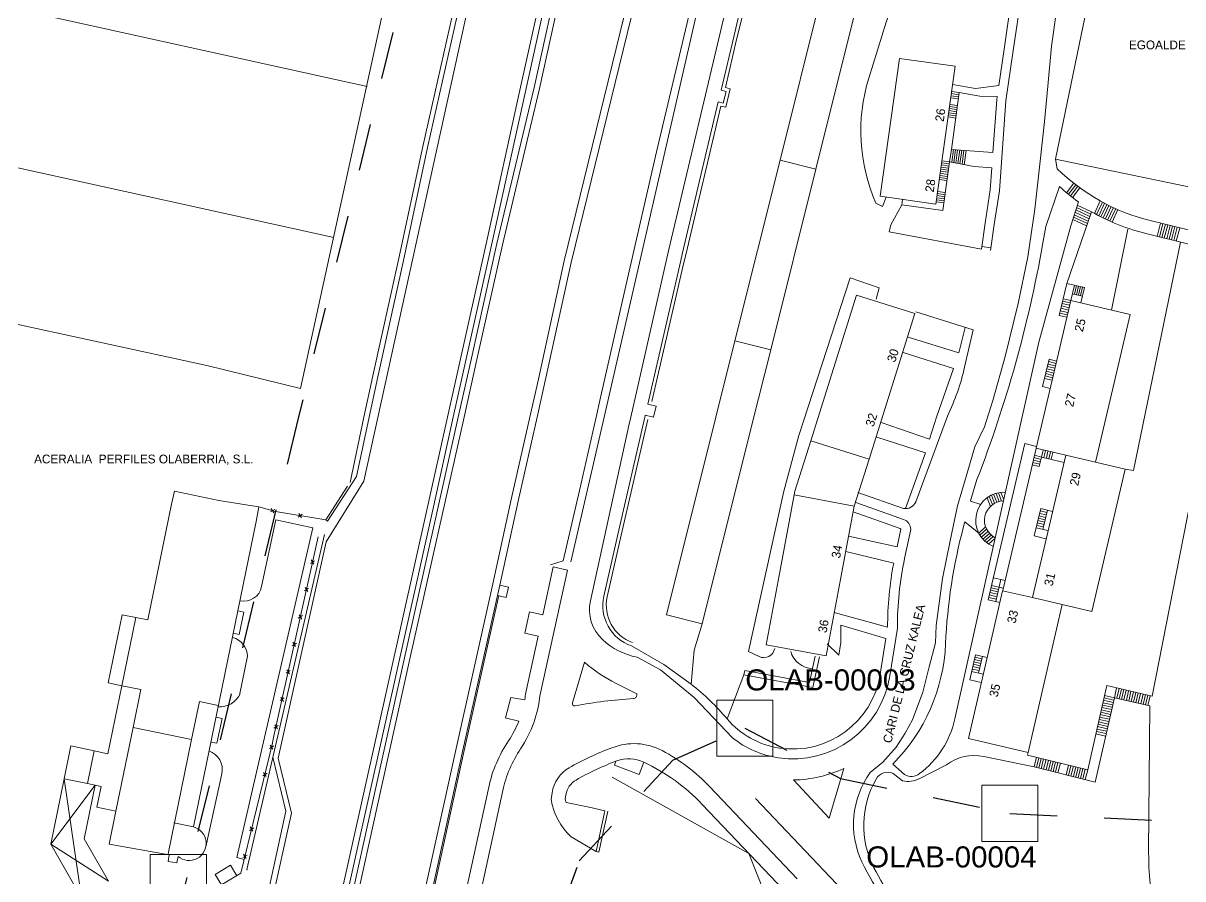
# Model space of a CAD drawing. Header units: millimetres. Extents: x 563164 to 564847, y 4765050 to 4766444.
# Drawn here: x 563760.2 to 563925.2, y 4765235.8 to 4765357.6 of the extents above; entities that cross this region are included whole.
import ezdxf
from ezdxf.enums import TextEntityAlignment as Align

# ---------------------------------------------------------------- set-up
doc = ezdxf.new("R2010")
doc.units = ezdxf.units.MM
doc.linetypes.add('DGN2', pattern=[13.45752, 6.72876, -6.72876])
doc.layers.get('0').update_dxf_attribs({"lineweight": 0})
for name, color, linetype, lineweight in [('46 Cables y textos proyectados - Proiektatutako kableak eta testuak', 7, 'Continuous', 0), ('60 Arquetas y armarios existentes - Lehendik dauden kutxatilak eta armairuak', 7, 'Continuous', 0), ('7 Cartografía - Kartografia', 7, 'Continuous', 0), ('Default', 7, 'Continuous', 0)]:
    doc.layers.add(name, color=color, linetype=linetype, lineweight=lineweight)
doc.styles.add('StyleArial', font='arial.ttf')
doc.styles.add('Styledgn105', font='dgn105.shx')

# ---------------------------------------------------------------- blocks, each defined once
blk = doc.blocks.new('OCA99E6')
at = {"layer": '60 Arquetas y armarios existentes - Lehendik dauden kutxatilak eta armairuak', "color": 5, "linetype": 'Continuous', "lineweight": 13, "flags": 128}
blk.add_lwpolyline([(-4, 4), (4, 4), (4, -4), (-4, -4), (-4, 4)], dxfattribs=at)
blk = doc.blocks.new('OCA99E12')
at = {"layer": '60 Arquetas y armarios existentes - Lehendik dauden kutxatilak eta armairuak', "color": 5, "linetype": 'Continuous', "lineweight": 13, "flags": 128}
blk.add_lwpolyline([(-4, 4), (4, 4), (4, -4), (-4, -4), (-4, 4)], dxfattribs=at)
blk = doc.blocks.new('OCA99E13')
at = {"layer": '60 Arquetas y armarios existentes - Lehendik dauden kutxatilak eta armairuak', "color": 5, "linetype": 'Continuous', "lineweight": 13, "flags": 128}
blk.add_lwpolyline([(-4, 4), (4, 4), (4, -4), (-4, -4), (-4, 4)], dxfattribs=at)
blk = doc.blocks.new('ALAM1')
at = {"color": 0, "linetype": 'ByBlock', "lineweight": -2}
for p, q in [((0.5, -0.5), (-0.5, 0.5)), ((-0.5, -0.5), (0.5, 0.5))]:
    blk.add_line(p, q, dxfattribs=at)

msp = doc.modelspace()

# ---------------------------------------------------------------- linework, layer by layer
at = {"layer": '46 Cables y textos proyectados - Proiektatutako kableak eta testuak', "color": 4, "linetype": 'DGN2', "lineweight": 30}
msp.add_lwpolyline([(563816.03, 4765369.33), (563799.38, 4765301.39), (563783.01, 4765233.94), (563775.99, 4765215.29), (563768.9, 4765186.53), (563795.64, 4765179.92), (563791.14, 4765159.17), (563806.69, 4765156.92), (563819.05, 4765154.7), (563821.26, 4765165.14), (563822.49, 4765166.6), (563823.52, 4765169.35), (563836.77, 4765231.17), (563839.36, 4765238.4), (563852.67, 4765252.72), (563862.91, 4765257.26), (563876.53, 4765250.1), (563900.61, 4765245.13), (563947.29, 4765242.87), (563950.2, 4765245.77)], dxfattribs=at)
at = {"layer": '7 Cartografía - Kartografia', "color": 253, "linetype": 'Continuous', "lineweight": 0, "true_color": 0x9a9a9a}
for p, q in [((563907.11, 4765338.22), (563915.72, 4765379.84)), ((563809.17, 4765348.57), (563674.89, 4765378.13)), ((563813.29, 4765367.79), (563799.71, 4765305.6)), ((563867.92, 4765338.09), (563874.05, 4765362.59)), ((563873.02, 4765336.82), (563879.13, 4765361.27)), ((563804.44, 4765327.09), (563670.16, 4765356.65)), ((563882.17, 4765332.95), (563884.9, 4765352.56)), ((563884.9, 4765352.56), (563892.82, 4765351.46)), ((563892.82, 4765351.46), (563890.1, 4765331.85)), ((563860.24, 4765347.88), (563859.54, 4765348.04)), ((563860.24, 4765347.88), (563859.84, 4765346.21)), ((563860.84, 4765348.25), (563860.14, 4765348.41)), ((563860.84, 4765348.25), (563860.21, 4765345.61)), ((563893.37, 4765347.41), (563892.28, 4765347.56)), ((563893.41, 4765347.71), (563892.32, 4765347.86)), ((563859.84, 4765346.21), (563859.14, 4765346.38)), ((563892.07, 4765346.03), (563893.16, 4765345.88)), ((563893.29, 4765346.82), (563892.2, 4765346.97)), ((563893.33, 4765347.11), (563892.24, 4765347.26)), ((563860.21, 4765345.61), (563859.51, 4765345.77)), ((563891.82, 4765344.24), (563892.91, 4765344.09)), ((563891.86, 4765344.54), (563892.95, 4765344.39)), ((563891.9, 4765344.84), (563892.99, 4765344.69)), ((563891.94, 4765345.14), (563893.03, 4765344.98)), ((563891.98, 4765345.43), (563893.07, 4765345.28)), ((563892.02, 4765345.73), (563893.11, 4765345.58)), ((563786.36, 4765308.86), (563643.58, 4765339.97)), ((563892.04, 4765337.85), (563892.29, 4765339.63)), ((563892.29, 4765339.63), (563898.21, 4765339.2)), ((563892.34, 4765337.79), (563892.59, 4765339.61)), ((563892.63, 4765337.74), (563892.89, 4765339.59)), ((563892.93, 4765337.68), (563893.19, 4765339.57)), ((563893.22, 4765337.62), (563893.49, 4765339.54)), ((563893.52, 4765337.56), (563893.79, 4765339.52)), ((563893.81, 4765337.5), (563894.09, 4765339.5)), ((563894.11, 4765337.45), (563894.39, 4765339.48)), ((563861.5, 4765312.38), (563867.92, 4765338.09)), ((563867.92, 4765338.09), (563873.02, 4765336.82)), ((563890.91, 4765337.71), (563892, 4765337.56)), ((563890.95, 4765338), (563892.04, 4765337.85)), ((563891.08, 4765330.91), (563892.04, 4765337.85)), ((563927.87, 4765333.93), (563907.11, 4765338.22)), ((563873.02, 4765336.82), (563866.59, 4765311.11)), ((563890.7, 4765336.22), (563891.79, 4765336.07)), ((563890.75, 4765336.52), (563891.83, 4765336.37)), ((563890.79, 4765336.81), (563891.88, 4765336.66)), ((563890.83, 4765337.11), (563891.92, 4765336.96)), ((563890.87, 4765337.41), (563891.96, 4765337.26)), ((563890.58, 4765335.33), (563891.67, 4765335.18)), ((563890.62, 4765335.63), (563891.71, 4765335.48)), ((563890.66, 4765335.92), (563891.75, 4765335.77)), ((563909.72, 4765334.8), (563908.69, 4765333.45)), ((563910, 4765334.58), (563908.96, 4765333.23)), ((563910.28, 4765334.37), (563909.24, 4765333.01)), ((563890.1, 4765331.85), (563882.17, 4765332.95)), ((563890.22, 4765332.74), (563891.31, 4765332.59)), ((563890.26, 4765333.04), (563891.35, 4765332.89)), ((563890.3, 4765333.34), (563891.39, 4765333.18)), ((563890.34, 4765333.63), (563891.43, 4765333.48)), ((563910.56, 4765334.16), (563909.51, 4765332.8)), ((563885.24, 4765331.72), (563885.35, 4765332.51)), ((563890.14, 4765332.15), (563891.23, 4765332)), ((563890.18, 4765332.44), (563891.27, 4765332.29)), ((563910.1, 4765331.34), (563912.12, 4765330.42)), ((563910.21, 4765331.68), (563912.24, 4765330.75)), ((563913.48, 4765332.3), (563912.65, 4765330.52)), ((563913.78, 4765332.13), (563912.95, 4765330.35)), ((563914.09, 4765331.96), (563913.26, 4765330.19)), ((563914.4, 4765331.8), (563913.57, 4765330.03)), ((563914.72, 4765331.64), (563913.89, 4765329.87)), ((563915.03, 4765331.49), (563914.2, 4765329.72)), ((563915.35, 4765331.34), (563914.52, 4765329.57)), ((563915.67, 4765331.2), (563914.84, 4765329.42)), ((563915.99, 4765331.05), (563915.16, 4765329.28)), ((563908.72, 4765320.56), (563912.24, 4765330.75)), ((563909.56, 4765329.66), (563911.54, 4765328.76)), ((563909.67, 4765330), (563911.66, 4765329.09)), ((563909.78, 4765330.33), (563911.78, 4765329.42)), ((563909.88, 4765330.67), (563911.89, 4765329.75)), ((563909.99, 4765331.01), (563912.01, 4765330.09)), ((563915.07, 4765316.76), (563917.41, 4765328.28)), ((563922.06, 4765329.14), (563921.57, 4765327.24)), ((563922.4, 4765329.05), (563921.91, 4765327.16)), ((563922.74, 4765328.97), (563922.25, 4765327.08)), ((563923.08, 4765328.89), (563922.59, 4765326.99)), ((563923.42, 4765328.8), (563922.93, 4765326.91)), ((563923.76, 4765328.72), (563923.27, 4765326.83)), ((563924.1, 4765328.64), (563923.61, 4765326.74)), ((563924.44, 4765328.55), (563923.95, 4765326.66)), ((563924.78, 4765328.47), (563924.29, 4765326.58)), ((563826.19, 4765326.6), (563820.62, 4765301.51)), ((563896.62, 4765325.81), (563897.92, 4765325.62)), ((563933.09, 4765324.32), (563920.86, 4765261.81)), ((563908.72, 4765320.56), (563907.63, 4765315.99)), ((563908.72, 4765320.56), (563911.25, 4765319.96)), ((563909.27, 4765318.12), (563909.79, 4765320.31)), ((563909.79, 4765319.02), (563910.08, 4765320.24)), ((563910.09, 4765318.95), (563910.37, 4765320.17)), ((563910.38, 4765318.88), (563910.67, 4765320.1)), ((563910.67, 4765318.81), (563910.96, 4765320.03)), ((563910.73, 4765317.77), (563911.25, 4765319.96)), ((563875.53, 4765308.46), (563878.8, 4765318.86)), ((563878.8, 4765318.86), (563887.1, 4765316.25)), ((563906.81, 4765307.6), (563909.27, 4765318.12)), ((563908.12, 4765318.03), (563909.19, 4765317.78)), ((563908.2, 4765318.37), (563909.27, 4765318.12)), ((563909.27, 4765318.12), (563917.74, 4765316.13)), ((563909.5, 4765319.09), (563910.96, 4765318.74)), ((563887.1, 4765316.25), (563883.83, 4765305.85)), ((563907.71, 4765316.33), (563908.78, 4765316.07)), ((563907.79, 4765316.67), (563908.86, 4765316.42)), ((563907.88, 4765317.01), (563908.95, 4765316.76)), ((563907.96, 4765317.35), (563909.03, 4765317.1)), ((563908.04, 4765317.69), (563909.11, 4765317.44)), ((563907.63, 4765315.99), (563908.7, 4765315.73)), ((563917.74, 4765316.13), (563915.28, 4765305.62)), ((563858.78, 4765301.51), (563861.5, 4765312.38)), ((563866.59, 4765311.11), (563861.5, 4765312.38)), ((563866.59, 4765311.11), (563864.02, 4765300.82)), ((563905.27, 4765305.87), (563906.2, 4765309.76)), ((563906.2, 4765309.76), (563907.27, 4765309.51)), ((563799.71, 4765305.6), (563786.36, 4765308.86)), ((563872.29, 4765298.16), (563875.53, 4765308.46)), ((563905.79, 4765308.06), (563906.86, 4765307.8)), ((563905.87, 4765308.4), (563906.94, 4765308.14)), ((563905.95, 4765308.74), (563907.02, 4765308.48)), ((563906.03, 4765309.08), (563907.1, 4765308.82)), ((563906.12, 4765309.42), (563907.19, 4765309.17)), ((563904.34, 4765297.09), (563906.81, 4765307.6)), ((563905.55, 4765307.04), (563906.62, 4765306.78)), ((563905.63, 4765307.38), (563906.7, 4765307.12)), ((563905.71, 4765307.72), (563906.78, 4765307.46)), ((563883.83, 4765305.85), (563880.59, 4765295.55)), ((563905.27, 4765305.87), (563906.34, 4765305.62)), ((563915.28, 4765305.62), (563912.81, 4765295.1)), ((563850.29, 4765303.08), (563849.1, 4765303.35)), ((563850.29, 4765303.08), (563849.93, 4765301.53)), ((563806.75, 4765292.21), (563808.73, 4765301.51)), ((563807.65, 4765293.09), (563809.45, 4765301.51)), ((563838.18, 4765280.93), (563842.89, 4765301.51)), ((563848.74, 4765301.8), (563848.67, 4765301.51)), ((563849.93, 4765301.53), (563848.74, 4765301.8)), ((563851.75, 4765273.37), (563858.78, 4765301.51)), ((563864.02, 4765300.82), (563856.84, 4765272.1)), ((563870.03, 4765290.98), (563872.29, 4765298.16)), ((563872.29, 4765298.16), (563880.59, 4765295.55)), ((563897.54, 4765275.54), (563902.75, 4765297.75)), ((563904.34, 4765297.07), (563899.6, 4765276.86)), ((563904.4, 4765297.36), (563902.75, 4765297.75)), ((563908.57, 4765296.1), (563904.34, 4765297.09)), ((563905.13, 4765295.85), (563905.36, 4765296.83)), ((563905.47, 4765295.77), (563905.7, 4765296.74)), ((563905.81, 4765295.69), (563906.04, 4765296.66)), ((563906.15, 4765295.61), (563906.38, 4765296.58)), ((563906.49, 4765295.53), (563906.72, 4765296.5)), ((563880.59, 4765295.55), (563878.49, 4765288.87)), ((563904.8, 4765294.49), (563903.78, 4765294.74)), ((563904.88, 4765294.83), (563903.86, 4765295.08)), ((563904.96, 4765295.17), (563903.94, 4765295.42)), ((563905.05, 4765295.51), (563904.02, 4765295.76)), ((563905.13, 4765295.85), (563904.11, 4765296.1)), ((563904.8, 4765294.49), (563905.13, 4765295.85)), ((563908.33, 4765295.09), (563905.13, 4765295.85)), ((563906.2, 4765285.97), (563908.57, 4765296.1)), ((563908.57, 4765296.1), (563912.81, 4765295.1)), ((563912.81, 4765295.1), (563917.04, 4765294.11)), ((563807.65, 4765293.09), (563803.56, 4765286.73)), ((563917.04, 4765294.11), (563914.67, 4765283.98)), ((563781.36, 4765289.12), (563781.75, 4765290.98)), ((563781.75, 4765290.98), (563788.08, 4765289.68)), ((563867.93, 4765279.76), (563869.94, 4765290.47)), ((563869.94, 4765290.47), (563870.03, 4765290.98)), ((563869.94, 4765290.47), (563878.49, 4765288.87)), ((563897.87, 4765288.83), (563897.39, 4765290.05)), ((563898.15, 4765289.07), (563897.68, 4765290.25)), ((563898.45, 4765289.26), (563897.99, 4765290.43)), ((563898.77, 4765289.41), (563898.31, 4765290.57)), ((563899.1, 4765289.51), (563898.65, 4765290.68)), ((563899.45, 4765289.58), (563898.99, 4765290.77)), ((563899.75, 4765289.77), (563899.34, 4765290.82)), ((563777.99, 4765272.66), (563781.36, 4765289.12)), ((563788.08, 4765289.68), (563793.79, 4765288.75)), ((563793.79, 4765288.75), (563793.37, 4765286.66)), ((563878.49, 4765288.87), (563876.48, 4765278.16)), ((563896.47, 4765289.1), (563895.01, 4765289.58)), ((563905, 4765288.51), (563904.08, 4765284.62)), ((563904.92, 4765288.17), (563905.89, 4765287.94)), ((563905, 4765288.51), (563906.67, 4765288.11)), ((563905.97, 4765288.28), (563905.33, 4765285.55)), ((563793.37, 4765286.66), (563784.46, 4765243.21)), ((563801.44, 4765285.77), (563796.19, 4765286.89)), ((563803.31, 4765286.89), (563803.56, 4765286.73)), ((563896.19, 4765285.02), (563894.21, 4765286.61)), ((563904.6, 4765286.81), (563905.57, 4765286.57)), ((563904.68, 4765287.15), (563905.65, 4765286.92)), ((563904.76, 4765287.49), (563905.73, 4765287.26)), ((563904.84, 4765287.83), (563905.81, 4765287.6)), ((563790.62, 4765238.85), (563801.44, 4765285.77)), ((563897.17, 4765285.9), (563896.19, 4765285.02)), ((563897.31, 4765285.56), (563896.36, 4765284.71)), ((563897.5, 4765285.25), (563896.56, 4765284.42)), ((563897.71, 4765284.98), (563896.78, 4765284.15)), ((563903.83, 4765275.84), (563906.2, 4765285.97)), ((563904.36, 4765285.78), (563906.02, 4765285.39)), ((563904.44, 4765286.12), (563905.41, 4765285.89)), ((563904.52, 4765286.47), (563905.49, 4765286.23)), ((563792.08, 4765237.14), (563803.11, 4765284.81)), ((563796.54, 4765252.99), (563803.35, 4765283.77)), ((563897.96, 4765284.73), (563897.03, 4765283.9)), ((563898.25, 4765284.52), (563897.3, 4765283.67)), ((563898.43, 4765284.21), (563897.59, 4765283.46)), ((563904.08, 4765284.62), (563905.74, 4765284.22)), ((563914.67, 4765283.98), (563912.3, 4765273.86)), ((563834.17, 4765273.4), (563835.66, 4765280.21)), ((563837.67, 4765279.76), (563835.66, 4765280.21)), ((563865.94, 4765269.14), (563867.93, 4765279.76)), ((563898.27, 4765278.66), (563899.93, 4765278.27)), ((563898.61, 4765275.29), (563899.35, 4765278.4)), ((563829.29, 4765277.33), (563828.05, 4765277.6)), ((563829.29, 4765277.33), (563828.97, 4765275.88)), ((563876.48, 4765278.16), (563874.49, 4765267.54)), ((563897.17, 4765266.29), (563899.59, 4765276.82)), ((563897.86, 4765276.9), (563898.93, 4765276.65)), ((563897.94, 4765277.24), (563899.01, 4765276.99)), ((563898.02, 4765277.58), (563899.68, 4765277.2)), ((563899.59, 4765276.82), (563903.83, 4765275.84)), ((563828.97, 4765275.88), (563827.73, 4765276.16)), ((563897.54, 4765275.54), (563899.2, 4765275.15)), ((563897.62, 4765275.88), (563898.69, 4765275.63)), ((563897.7, 4765276.22), (563898.77, 4765275.97)), ((563897.78, 4765276.56), (563898.85, 4765276.31)), ((563903.83, 4765275.84), (563908.07, 4765274.87)), ((563772.33, 4765263.72), (563774.32, 4765273.41)), ((563774.32, 4765273.41), (563776.28, 4765273.01)), ((563791.65, 4765273.79), (563790.76, 4765273.97)), ((563791.64, 4765273.79), (563790.99, 4765270.59)), ((563831.62, 4765270.77), (563832.29, 4765273.82)), ((563834.17, 4765273.4), (563832.29, 4765273.82)), ((563856.84, 4765272.1), (563851.75, 4765273.37)), ((563908.07, 4765274.87), (563905.65, 4765264.34)), ((563912.3, 4765273.86), (563908.07, 4765274.87)), ((563774.29, 4765263.31), (563776.28, 4765273.01)), ((563776.28, 4765273.01), (563777.99, 4765272.66)), ((563790.99, 4765270.59), (563790.11, 4765270.77)), ((563831.61, 4765270.77), (563833.5, 4765270.36)), ((563874.49, 4765267.54), (563865.94, 4765269.14)), ((563792.15, 4765267.51), (563791.01, 4765261.95)), ((563895.74, 4765267.72), (563894.9, 4765264.12)), ((563895.5, 4765266.7), (563896.48, 4765266.47)), ((563895.58, 4765267.04), (563896.55, 4765266.81)), ((563895.66, 4765267.38), (563896.63, 4765267.15)), ((563895.74, 4765267.72), (563897.37, 4765267.34)), ((563896.71, 4765267.49), (563896.16, 4765265.11)), ((563894.75, 4765255.77), (563897.17, 4765266.29)), ((563895.18, 4765265.34), (563896.81, 4765264.95)), ((563895.26, 4765265.68), (563896.24, 4765265.45)), ((563895.34, 4765266.02), (563896.32, 4765265.79)), ((563895.42, 4765266.36), (563896.4, 4765266.13)), ((563774.29, 4765263.31), (563772.33, 4765263.72)), ((563862.79, 4765264.84), (563860.38, 4765258.6)), ((563894.9, 4765264.12), (563896.52, 4765263.74)), ((563905.65, 4765264.34), (563903.23, 4765253.82)), ((563772.3, 4765253.62), (563774.29, 4765263.31)), ((563774.29, 4765263.31), (563776.98, 4765262.76)), ((563776.98, 4765262.76), (563775.88, 4765257.37)), ((563915.48, 4765261.6), (563914.09, 4765261.92)), ((563915.48, 4765261.6), (563915.81, 4765262.99)), ((563915.82, 4765261.52), (563916.15, 4765262.91)), ((563916.17, 4765261.44), (563916.49, 4765262.83)), ((563916.51, 4765261.36), (563916.83, 4765262.75)), ((563916.85, 4765261.28), (563917.17, 4765262.67)), ((563917.19, 4765261.2), (563917.51, 4765262.59)), ((563917.53, 4765261.12), (563917.85, 4765262.51)), ((563917.87, 4765261.04), (563918.19, 4765262.43)), ((563918.21, 4765260.96), (563918.54, 4765262.35)), ((563918.55, 4765260.88), (563918.88, 4765262.27)), ((563918.89, 4765260.8), (563919.22, 4765262.19)), ((563919.23, 4765260.72), (563919.56, 4765262.11)), ((563919.57, 4765260.64), (563919.9, 4765262.03)), ((563919.91, 4765260.56), (563920.24, 4765261.95)), ((563920.25, 4765260.48), (563920.58, 4765261.87)), ((563785.31, 4765261.05), (563784.2, 4765255.67)), ((563788, 4765260.5), (563785.31, 4765261.05)), ((563828.86, 4765258.73), (563829.63, 4765261.62)), ((563831.61, 4765261.3), (563829.63, 4765261.62)), ((563915.1, 4765259.9), (563913.7, 4765260.21)), ((563915.17, 4765260.24), (563913.78, 4765260.55)), ((563915.25, 4765260.58), (563913.86, 4765260.89)), ((563915.33, 4765260.92), (563913.94, 4765261.24)), ((563915.41, 4765261.26), (563914.02, 4765261.58)), ((563788.54, 4765258.64), (563787.66, 4765258.82)), ((563788.54, 4765258.64), (563787.81, 4765255.11)), ((563828.8, 4765258.74), (563830.76, 4765258.25)), ((563914.71, 4765258.19), (563913.32, 4765258.51)), ((563914.79, 4765258.53), (563913.39, 4765258.85)), ((563914.86, 4765258.87), (563913.47, 4765259.19)), ((563914.94, 4765259.21), (563913.55, 4765259.53)), ((563915.02, 4765259.55), (563913.63, 4765259.87)), ((563773.44, 4765245.47), (563775.88, 4765257.37)), ((563775.88, 4765257.37), (563784.2, 4765255.67)), ((563914.32, 4765256.48), (563912.93, 4765256.8)), ((563914.4, 4765256.82), (563913.01, 4765257.14)), ((563914.47, 4765257.17), (563913.08, 4765257.48)), ((563914.55, 4765257.51), (563913.16, 4765257.82)), ((563914.63, 4765257.85), (563913.24, 4765258.16)), ((563784.2, 4765255.67), (563780.86, 4765239.36)), ((563787.81, 4765255.11), (563786.93, 4765255.29)), ((563903.23, 4765253.82), (563894.75, 4765255.77)), ((563914.24, 4765256.14), (563912.85, 4765256.46)), ((563766.08, 4765250.04), (563767.01, 4765254.73)), ((563767.01, 4765254.73), (563770.34, 4765254.02)), ((563769.38, 4765249.37), (563770.34, 4765254.03)), ((563770.34, 4765254.02), (563770.34, 4765254.03)), ((563770.34, 4765254.03), (563772.3, 4765253.62)), ((563791.2, 4765236.61), (563795.69, 4765254.96)), ((563797.63, 4765245.47), (563795.78, 4765253.15)), ((563904.4, 4765253.13), (563904.06, 4765251.74)), ((563904.74, 4765253.04), (563904.4, 4765251.66)), ((563905.08, 4765252.96), (563904.74, 4765251.57)), ((563905.42, 4765252.88), (563905.08, 4765251.49)), ((563905.76, 4765252.79), (563905.42, 4765251.41)), ((563906.1, 4765252.71), (563905.76, 4765251.32)), ((563906.44, 4765252.62), (563906.1, 4765251.24)), ((563906.78, 4765252.54), (563906.44, 4765251.16)), ((563907.12, 4765252.46), (563906.78, 4765251.07)), ((563907.46, 4765252.37), (563907.12, 4765250.99)), ((563907.8, 4765252.29), (563907.46, 4765250.91)), ((563908.97, 4765252), (563908.63, 4765250.62)), ((563909.31, 4765251.92), (563908.97, 4765250.53)), ((563909.65, 4765251.84), (563909.31, 4765250.45)), ((563909.99, 4765251.75), (563909.65, 4765250.37)), ((563910.33, 4765251.67), (563909.99, 4765250.28)), ((563910.67, 4765251.59), (563910.33, 4765250.2)), ((563911.01, 4765251.5), (563910.67, 4765250.12)), ((563911.35, 4765251.42), (563911.01, 4765250.03)), ((563911.69, 4765251.33), (563911.35, 4765249.95)), ((563764.17, 4765240.74), (563766.08, 4765250.04)), ((563770.48, 4765249.14), (563764.17, 4765240.74)), ((563769.38, 4765249.37), (563766.08, 4765250.04)), ((563768.55, 4765233.13), (563766.08, 4765250.04)), ((563770.48, 4765249.14), (563768.92, 4765241.5)), ((563771.34, 4765248.96), (563769.38, 4765249.37)), ((563770.74, 4765246.02), (563771.34, 4765248.96)), ((563773.44, 4765245.47), (563770.74, 4765246.02)), ((563772.47, 4765240.76), (563773.44, 4765245.47)), ((563840.76, 4765246.01), (563837.48, 4765246.7)), ((563843.01, 4765245.52), (563840.76, 4765246.01)), ((563784.46, 4765243.21), (563781.67, 4765243.78)), ((563764.17, 4765240.74), (563772.39, 4765235.48)), ((563768.55, 4765233.13), (563764.17, 4765240.74)), ((563768.92, 4765241.5), (563772.39, 4765235.48)), ((563775.43, 4765240.24), (563772.47, 4765240.76)), ((563781.03, 4765239.24), (563775.43, 4765240.24)), ((563780.87, 4765238.31), (563781.03, 4765239.24)), ((563782.28, 4765239.01), (563782.11, 4765238.09)), ((563790.62, 4765238.85), (563791.68, 4765238.59)), ((563782.11, 4765238.09), (563780.87, 4765238.31)), ((563787.56, 4765236.46), (563789.73, 4765237.76)), ((563789.73, 4765237.76), (563790.62, 4765236.27)), ((563787.56, 4765236.46), (563788.45, 4765234.98))]:
    msp.add_line(p, q, dxfattribs=at)
at = {"layer": '7 Cartografía - Kartografia', "color": 253, "linetype": 'Continuous', "lineweight": 0, "true_color": 0x9a9a9a, "flags": 128}
for points in [[(563803.35, 4765283.77), (563808.72, 4765292.42), (563873.3, 4765586.29)], [(563820.94, 4765357.11), (563824.97, 4765375.07), (563829.69, 4765397.21), (563834.94, 4765421.14), (563839.47, 4765441.77), (563843.69, 4765460.78), (563848.1, 4765480.99), (563852.37, 4765500.45), (563856.91, 4765521.85), (563861.3, 4765541.51), (563863.46, 4765551.51)], [(563821.63, 4765356.96), (563821.63, 4765356.96), (563825.65, 4765374.92), (563830.37, 4765397.06), (563835.62, 4765420.99), (563840.16, 4765441.62), (563844.37, 4765460.63), (563848.78, 4765480.84), (563853.06, 4765500.3), (563857.6, 4765521.7), (563861.98, 4765541.36), (563864.18, 4765551.51)], [(563842.89, 4765301.51), (563855.28, 4765355.6), (563856.34, 4765360.14), (563861.11, 4765379.18), (563867.53, 4765403.98), (563872.07, 4765421.51), (563879.34, 4765450.06), (563882.83, 4765463.57), (563887.09, 4765481.19), (563892.12, 4765499.2)], [(563846.21, 4765321.27), (563846.21, 4765321.27), (563850.35, 4765339.3), (563854.93, 4765358.61), (563860.14, 4765379.43), (563866.56, 4765404.23), (563871.1, 4765421.75), (563878.37, 4765450.31), (563881.86, 4765463.81), (563886.12, 4765481.43)], [(563883.19, 4765439.64), (563878.85, 4765422.87), (563872.22, 4765397.06), (563873.31, 4765396.78), (563872.5, 4765393.64), (563871.41, 4765393.92), (563867.66, 4765379.32), (563862.78, 4765359.61), (563862.37, 4765357.88), (563861.75, 4765355.24), (563860.14, 4765348.41)], [(563871.05, 4765394.53), (563867.18, 4765379.44), (563862.3, 4765359.73), (563861.77, 4765357.51), (563861.38, 4765355.84), (563859.54, 4765348.04)], [(563899.18, 4765377.84), (563904.69, 4765375.97), (563902.55, 4765369.14), (563900.95, 4765361.87), (563899.81, 4765353.89), (563899.05, 4765348.72)], [(563902.25, 4765361.63), (563901.11, 4765353.7), (563900.06, 4765346.54), (563899.13, 4765333.72), (563898.4, 4765328.92), (563897.86, 4765325.22)], [(563808.73, 4765301.51), (563809.99, 4765307.4), (563813.66, 4765323.93), (563817.1, 4765340.03), (563820.95, 4765357.11)], [(563809.45, 4765301.51), (563810.68, 4765307.25), (563814.34, 4765323.79), (563817.78, 4765339.88), (563821.63, 4765356.96)], [(563892.29, 4765339.63), (563893.41, 4765347.71), (563896.36, 4765347.21), (563898.82, 4765347.17), (563898.75, 4765346.68), (563898.21, 4765339.2)], [(563892.46, 4765348.85), (563895.75, 4765348.3), (563899.05, 4765348.72)], [(563859.14, 4765346.38), (563854.02, 4765324.71), (563853.8, 4765323.8), (563849.1, 4765303.35)], [(563859.51, 4765345.77), (563854.51, 4765324.6), (563854.25, 4765323.52), (563849.7, 4765303.73)], [(563892.04, 4765337.85), (563895.54, 4765337.17), (563898.05, 4765336.98)], [(563898.05, 4765336.98), (563897.82, 4765333.86), (563897.1, 4765329.12), (563896.56, 4765325.41), (563883.43, 4765327.89), (563883.69, 4765328.9), (563885.24, 4765331.72), (563891.08, 4765330.91)], [(563826.97, 4765326.43), (563826.97, 4765326.43), (563821.44, 4765301.51)], [(563822.14, 4765301.51), (563824.02, 4765309.9), (563827.65, 4765326.21)], [(563917.04, 4765294.11), (563918.19, 4765293.95), (563924.91, 4765326.42)], [(563822.96, 4765301.51), (563824.8, 4765309.72), (563828.43, 4765326.03)], [(563837.22, 4765323.75), (563833.55, 4765306.92), (563832.33, 4765301.51)], [(563838.2, 4765323.53), (563838.2, 4765323.53), (563834.52, 4765306.71), (563833.35, 4765301.51)], [(563841.74, 4765301.51), (563842.27, 4765303.89), (563846.21, 4765321.27)], [(563881.6, 4765318.3), (563882.04, 4765319.92), (563877.88, 4765321.33), (563870.61, 4765298.9), (563868.44, 4765290.97), (563863.43, 4765268.19)], [(563894.28, 4765314.3), (563893.34, 4765310.68), (563886.14, 4765312.91)], [(563885.45, 4765310.74), (563892.58, 4765308.46), (563890.17, 4765301.54), (563889.19, 4765298.38), (563882.32, 4765300.77)], [(563820.62, 4765301.51), (563817.74, 4765288.52), (563803.31, 4765223.83), (563795.21, 4765186.89), (563790.38, 4765166.11)], [(563821.44, 4765301.51), (563818.52, 4765288.35), (563804.09, 4765223.65), (563795.99, 4765186.71), (563791.16, 4765165.92)], [(563792.06, 4765166.1), (563792.06, 4765166.1), (563796.62, 4765186.76), (563801.37, 4765208.18), (563806.1, 4765229.25), (563810.51, 4765249.26), (563814.57, 4765267.72), (563822.14, 4765301.51)], [(563792.84, 4765165.93), (563797.4, 4765186.59), (563802.15, 4765208), (563806.88, 4765229.08), (563811.29, 4765249.08), (563815.35, 4765267.54), (563822.96, 4765301.51)], [(563832.33, 4765301.51), (563829.69, 4765289.8), (563827.08, 4765277.82)], [(563833.35, 4765301.51), (563830.67, 4765289.58), (563828.05, 4765277.6)], [(563835.25, 4765280.52), (563835.25, 4765280.52), (563837.07, 4765281.08), (563839.41, 4765291.09), (563841.74, 4765301.51)], [(563881.67, 4765298.69), (563888.6, 4765296.43), (563885.76, 4765288.51)], [(563806.4, 4765291.7), (563806.4, 4765291.7), (563803.31, 4765286.89)], [(563793.79, 4765288.75), (563793.79, 4765288.75), (563796.15, 4765288.08), (563803.31, 4765286.89)], [(563795.69, 4765254.96), (563795.88, 4765255.92), (563802.2, 4765284.47)], [(563827.08, 4765277.82), (563821.74, 4765253.93), (563816.26, 4765228.94), (563807.62, 4765190.3), (563803.69, 4765172.49), (563799.89, 4765156.38), (563785.53, 4765090.22)], [(563828.05, 4765277.6), (563828.05, 4765277.6), (563822.72, 4765253.71), (563817.24, 4765228.73), (563808.6, 4765190.08), (563802.56, 4765162.72)], [(563827.92, 4765276.12), (563822.91, 4765253.67), (563817.44, 4765228.68), (563808.79, 4765190.04), (563802.75, 4765162.68)], [(563856.84, 4765272.1), (563855.72, 4765268.38), (563855.28, 4765263.52)], [(563855.28, 4765263.52), (563851.41, 4765266.34), (563846.78, 4765268.97)], [(563873.53, 4765267.42), (563872.6, 4765263.04), (563862.79, 4765264.84), (563862.9, 4765265.45), (563872.12, 4765263.75), (563872.93, 4765267.53)], [(563903.23, 4765253.82), (563903.14, 4765253.42), (563911.69, 4765251.33), (563914.41, 4765263.32), (563920.86, 4765261.81)], [(563904.06, 4765251.74), (563912.76, 4765249.6), (563915.48, 4765261.6), (563920.54, 4765260.42)], [(563764.25, 4765090.22), (563773.58, 4765129.87), (563781.62, 4765169.45), (563798.42, 4765245.16), (563796.54, 4765252.99)], [(563844.58, 4765252.55), (563844.37, 4765252.01), (563847.86, 4765250.66), (563848.54, 4765252.41)], [(563785.07, 4765188.81), (563785.07, 4765188.81), (563786.1, 4765193.08), (563788.65, 4765204.91), (563793.32, 4765225.61), (563797.63, 4765245.47)], [(563843.01, 4765245.52), (563841.74, 4765239.71), (563842.13, 4765239.62), (563843.4, 4765245.43)], [(563783.98, 4765219), (563783.98, 4765219), (563787.18, 4765234.22), (563791.2, 4765236.61)]]:
    msp.add_lwpolyline(points, dxfattribs=at)
for points in [[(563882.64, 4765551.51), (563875.91, 4765531.46), (563875.91, 4765531.46, 0.012867), (563864.78, 4765495.01), (563864.78, 4765495.01), (563859.74, 4765476.43), (563845.36, 4765413.14), (563840.75, 4765392.43), (563835.73, 4765369.87), (563830.91, 4765348.03), (563826.19, 4765326.6)], [(563883.49, 4765551.51), (563882.59, 4765548.92), (563876.67, 4765531.2), (563876.67, 4765531.2, 0.012866), (563865.56, 4765494.8), (563865.56, 4765494.8), (563860.51, 4765476.24), (563846.14, 4765412.97), (563841.53, 4765392.26), (563836.51, 4765369.69), (563831.69, 4765347.86), (563826.97, 4765326.43)], [(563827.65, 4765326.21), (563827.65, 4765326.21), (563832.93, 4765348.45), (563842.93, 4765393.99), (563851.66, 4765434.56), (563856.22, 4765454.94), (563856.22, 4765454.94, -0.019348), (563870.32, 4765508.22), (563870.32, 4765508.22), (563878.84, 4765535.06), (563884.56, 4765551.51)], [(563828.43, 4765326.02), (563833.71, 4765348.27), (563843.71, 4765393.82), (563852.45, 4765434.39), (563857, 4765454.76), (563857, 4765454.76, -0.019346), (563871.09, 4765507.98), (563871.09, 4765507.98), (563879.6, 4765534.81), (563885.41, 4765551.51)], [(563910.94, 4765534.1, 0.007828), (563904.89, 4765521.24, 0.043466), (563892.53, 4765486.01), (563892.53, 4765486.01), (563884.75, 4765455.63), (563876.43, 4765423.5), (563865.24, 4765379.93), (563860.35, 4765360.2), (563852.07, 4765325.17), (563846.7, 4765301.51)], [(563886.12, 4765481.43), (563880.81, 4765471.65), (563877.65, 4765464.61), (563871.98, 4765450.51), (563871.98, 4765450.51, 0.030195), (563863.04, 4765423.73), (563863.04, 4765423.73), (563857.5, 4765403.66), (563852.13, 4765383.74), (563847.46, 4765365.66), (563837.23, 4765323.77)], [(563885.62, 4765479.92), (563885.62, 4765479.92), (563878.57, 4765464.22), (563872.91, 4765450.14), (563872.91, 4765450.14, 0.030198), (563864.01, 4765423.47), (563864.01, 4765423.47), (563858.46, 4765403.39), (563853.1, 4765383.48), (563848.43, 4765365.42), (563838.2, 4765323.53)], [(563889.88, 4765373.89), (563887, 4765368.87), (563883, 4765357.72), (563880.54, 4765349.75), (563880.54, 4765349.75, 0.179852), (563881.56, 4765331.96), (563881.56, 4765331.96), (563882.49, 4765331.51), (563883.02, 4765332.83)], [(563887.1, 4765227.98, -0.095094), (563879.58, 4765238.22, -0.274844), (563880.76, 4765250.93), (563880.76, 4765250.93), (563882.54, 4765252.42), (563884.46, 4765254.56), (563885.74, 4765256.55), (563886.78, 4765258.44), (563888.23, 4765262.39), (563889.15, 4765265.97), (563890.02, 4765269.41), (563890.11, 4765271.89), (563891.02, 4765278.55), (563892.11, 4765283.94), (563893.15, 4765288.9), (563894.38, 4765293.06), (563895.64, 4765297.28), (563897, 4765300.12), (563898.19, 4765303.87), (563899.95, 4765310.14), (563901.8, 4765317.68), (563903.17, 4765324.34), (563904.19, 4765331.12), (563904.95, 4765337.96), (563905.53, 4765343.58), (563906.02, 4765348.63), (563906.54, 4765354.31), (563907.31, 4765359.67)], [(563907.11, 4765338.22), (563907.36, 4765336.88), (563907.36, 4765336.88, 0.134871), (563920.59, 4765329.5), (563920.59, 4765329.5), (563925.79, 4765328.22), (563933.46, 4765326.25)], [(563907.67, 4765334.34), (563905.74, 4765328.66), (563905.27, 4765326.03), (563905.27, 4765326.03, -0.04819), (563895.94, 4765292.64), (563895.94, 4765292.64), (563895.02, 4765289.62), (563895.01, 4765289.58)], [(563910.36, 4765332.17), (563909.27, 4765328.73), (563904.75, 4765312.19), (563892.81, 4765258.61), (563892.81, 4765258.61, -0.178529), (563887.77, 4765250.79, -0.297519), (563885.65, 4765250.65), (563885.65, 4765250.65), (563883.96, 4765252.15)], [(563933.09, 4765324.32), (563925.31, 4765326.33), (563920.13, 4765327.6), (563920.13, 4765327.6, -0.069818), (563912.24, 4765330.75, -0.069818)], [(563887.26, 4765316.5), (563895.41, 4765313.95), (563894.18, 4765308.65), (563894.18, 4765308.65, -0.055159), (563891.73, 4765301.66), (563891.73, 4765301.66), (563887.22, 4765289.49), (563887.22, 4765289.49, -0.369983), (563885.49, 4765288.54), (563885.49, 4765288.54), (563879, 4765290.82)], [(563846.7, 4765301.51), (563846.43, 4765300.33), (563840.94, 4765275.37), (563840.94, 4765275.37, 0.266113), (563842.66, 4765269.87, 0.140174), (563847.59, 4765267.37, 0.140174)], [(563848.67, 4765301.51), (563844.84, 4765284.84), (563842.85, 4765276.06), (563842.85, 4765276.06, 0.380967), (563846.78, 4765268.97, 0.380967)], [(563849.12, 4765301.2), (563845.33, 4765284.73), (563843.34, 4765275.95), (563843.34, 4765275.95, 0.380967), (563846.95, 4765269.44, 0.380967)], [(563847.59, 4765267.37), (563850.93, 4765265.54), (563855.72, 4765261.63), (563861.18, 4765255.89), (563861.18, 4765255.89, 0.13246), (563867.64, 4765253.06, 0.41232), (563883.54, 4765264.72), (563883.54, 4765264.72), (563884.61, 4765271.51), (563884.61, 4765271.51, -0.05176), (563885.64, 4765281.42), (563885.64, 4765281.42), (563886.51, 4765285.51), (563886.51, 4765285.51, 0.319502), (563885.48, 4765286.98), (563885.48, 4765286.98), (563878.72, 4765289.37)], [(563796.19, 4765286.89), (563794.17, 4765277.4), (563794.17, 4765277.4, -0.412778), (563791.05, 4765275.37, -0.412778)], [(563878.33, 4765288.03), (563885.01, 4765285.67), (563885.01, 4765285.67, -0.196863), (563885.1, 4765285.59), (563885.1, 4765285.59), (563884.57, 4765283.05), (563877.68, 4765284.57)], [(563894.21, 4765286.61), (563894.04, 4765285.95), (563894.04, 4765285.95, 0.054754), (563891.47, 4765269.29, -0.186834), (563883.96, 4765252.15, -0.186834)], [(563877.27, 4765282.42), (563884.09, 4765280.76), (563884.09, 4765280.76, 0.04635), (563883.22, 4765271.62), (563883.22, 4765271.62), (563875.64, 4765273.72)], [(563807.26, 4765152.28), (563816.41, 4765193.56), (563822.77, 4765222.22), (563828.48, 4765248.41), (563828.48, 4765248.41, -0.094734), (563831.01, 4765254.33, 0.124358), (563833.78, 4765262.04), (563833.78, 4765262.04), (563837.67, 4765279.76)], [(563855.28, 4765263.52, -0.05117), (563860.38, 4765258.6, 0.181845), (563867.84, 4765254.43), (563867.84, 4765254.43, 0.41232), (563882.17, 4765264.94), (563882.17, 4765264.94), (563882.97, 4765270.03), (563876.58, 4765271.91), (563876.59, 4765269.43), (563876.29, 4765267.64), (563874.64, 4765269.25)], [(563831.61, 4765261.3, 0.0181), (563831.74, 4765262.35), (563831.74, 4765262.35), (563833.5, 4765270.36)], [(563863.43, 4765268.19), (563864.93, 4765267.46), (563864.93, 4765267.46, 0.500283), (563867.16, 4765268.62, 0.500283)], [(563847.54, 4765262.13), (563844.62, 4765263.61), (563844.62, 4765263.61, -0.059641), (563840.08, 4765266.64), (563840.08, 4765266.64), (563838.38, 4765260.87), (563838.38, 4765260.87, 0.561121), (563838.77, 4765260.43, -0.030464), (563847.07, 4765261.48, 0.473037), (563847.54, 4765262.13, 0.473037)], [(563920.54, 4765260.42), (563920.36, 4765239.78), (563920.36, 4765239.78, 0.114375), (563924.39, 4765221.75, 0.172758), (563928.98, 4765217.18, 0.099384), (563936.6, 4765215.31, 0.099384)], [(563819.82, 4765228.97), (563822.55, 4765230.88), (563826.47, 4765248.85), (563826.47, 4765248.85, -0.094734), (563829.3, 4765255.48, 0.053502), (563830.76, 4765258.25, 0.053502)], [(563786.23, 4765240.38), (563788.51, 4765250.75), (563788.51, 4765250.75, 0.380349), (563786.67, 4765254.03, 0.380349)], [(563841.74, 4765239.71), (563838.19, 4765241.81), (563838.19, 4765241.81, -0.163172), (563835.34, 4765247.1), (563835.34, 4765247.1), (563835.49, 4765248.07), (563835.49, 4765248.07, -0.229735), (563837.9, 4765251.62, -0.04149), (563844.01, 4765254.47, -0.04149)], [(563870.37, 4765235.84), (563857.94, 4765248.91), (563857.94, 4765248.91, 0.080953), (563851.15, 4765254.07, 0.219018), (563844.01, 4765254.47, 0.219018)], [(563837.48, 4765246.7, -0.015193), (563837.37, 4765247.14), (563837.37, 4765247.14), (563837.47, 4765247.78), (563837.47, 4765247.78, -0.229735), (563838.9, 4765249.88, -0.04149), (563844.7, 4765252.6, -0.04149)], [(563870.46, 4765232.11), (563856.86, 4765246.42), (563856.86, 4765246.42, 0.093566), (563848.54, 4765252.41, 0.197116), (563844.7, 4765252.6, 0.197116)], [(563914.68, 4765209.33, -0.1057), (563900.1, 4765217.74), (563900.1, 4765217.74), (563887.85, 4765228.79), (563887.85, 4765228.79, -0.092301), (563881.26, 4765237.4, -0.252895), (563881.6, 4765250.02, -0.383523), (563884.03, 4765250.82), (563884.03, 4765250.82), (563885.35, 4765249.75), (563885.35, 4765249.75, 0.174137), (563887.73, 4765250.07), (563887.73, 4765250.07), (563891.58, 4765252.05), (563891.58, 4765252.05, -0.216683), (563896.89, 4765253.24), (563896.89, 4765253.24), (563904.06, 4765251.74)], [(563910.4, 4765090.22, 0.148566), (563901.87, 4765142.57), (563901.87, 4765142.57), (563863.48, 4765239.45), (563844.06, 4765250.3)], [(563869.85, 4765249.9), (563874.89, 4765244.44), (563876.99, 4765251.54), (563876.99, 4765251.54), (563876.99, 4765251.54, -0.1091), (563869.85, 4765249.9)], [(563864.44, 4765247.26), (563876.86, 4765234.18), (563881.04, 4765229.78), (563901.31, 4765211), (563901.31, 4765211, 0.377185), (563946.96, 4765209.07), (563946.96, 4765209.07), (563947.84, 4765209.77), (563947.84, 4765209.77, -0.819794), (563949.66, 4765208.25), (563949.66, 4765208.25), (563948.95, 4765207.46)]]:
    msp.add_lwpolyline(points, format="xyb", dxfattribs=at)
at = {"layer": '7 Cartografía - Kartografia', "color": 253, "linetype": 'Continuous', "lineweight": 0, "true_color": 0x9a9a9a}
for centre, radius, start, end in [((563928.13, 4765357.03), 30.56, 227.9584, 234.4508), ((563899.78, 4765286.83), 4.02, 86.9477, 247.9322), ((563899.78, 4765286.83), 2.77, 91.2978, 243.5821), ((563789.39, 4765267.47), 2.76, 0.9747, 75.956), ((563872.58, 4765269), 3.24, 194.4028, 269.4739), ((563788.21, 4765263.49), 3.2, 265.6047, 335.0729), ((563783.85, 4765240.86), 2.43, 229.5674, 75.6067)]:
    msp.add_arc(centre, radius, start, end, dxfattribs=at)
msp.add_point((563792.08, 4765237.14), dxfattribs=at)

# ---------------------------------------------------------------- block references
at = {"color": 7, "linetype": 'Continuous', "lineweight": 0}
for name, p in [('OCA99E12', (563862.91, 4765257.26)), ('OCA99E13', (563900.61, 4765245.13)), ('OCA99E6', (563782.33, 4765235.28))]:
    msp.add_blockref(name, p, dxfattribs=at)
at = {"layer": '7 Cartografía - Kartografia', "color": 253, "linetype": 'Continuous', "lineweight": 0, "true_color": 0x9a9a9a, "xscale": 0.5, "yscale": 0.5}
for p, rotation in [((563795.72, 4765288.2), 344.1960910000001), ((563799.65, 4765287.5), 350.574006), ((563801.41, 4765280.9), 77.51051500000001), ((563800.55, 4765276.99), 77.51051500000001), ((563799.68, 4765273.09), 77.51051500000001), ((563798.82, 4765269.18), 77.51051500000001), ((563797.95, 4765265.27), 77.51051500000001), ((563797.09, 4765261.37), 77.51051500000001), ((563796.22, 4765257.46), 77.51051500000001), ((563795.59, 4765254.56), 76.250835), ((563794.64, 4765250.67), 76.250835), ((563792.74, 4765242.9), 76.250835), ((563791.79, 4765239.02), 76.250835)]:
    msp.add_blockref('ALAM1', p, dxfattribs=dict(at, rotation=rotation))

# ---------------------------------------------------------------- texts
at = {"layer": '7 Cartografía - Kartografia', "color": 253, "linetype": 'Continuous', "lineweight": 0, "true_color": 0x9a9a9a, "style": 'Styledgn105'}
for s, p in [('EGOALDE', (563917.56, 4765353.87)), ('ACERALIA  PERFILES OLABERRIA, S.L.', (563761.8, 4765294.94))]:
    msp.add_text(s, height=1.25, dxfattribs=at).set_placement(p)
for s, rotation, p in [('26', 82.0956, (563891.2, 4765343.51)), ('28', 82.0956, (563889.78, 4765333.47)), ('25', 76.8081, (563911, 4765313.57)), ('30', 72.5486, (563884.29, 4765309.23)), ('27', 76.8081, (563909.61, 4765302.9)), ('32', 72.5486, (563881.23, 4765300.07)), ('29', 76.8081, (563910.32, 4765291.67)), ('34', 79.377, (563876.45, 4765281.36)), ('31', 76.8081, (563906.68, 4765277.39)), ('CARI DE LA CRUZ KALEA', 76.1124, (563883.74, 4765255.04)), ('33', 77.065, (563901.41, 4765272.08)), ('36', 79.377, (563874.53, 4765270.75)), ('35', 77.065, (563898.87, 4765261.59))]:
    msp.add_text(s, height=1.25, rotation=rotation, dxfattribs=at).set_placement(p)
at = {"layer": 'Default', "color": 4, "linetype": 'Continuous', "lineweight": 13, "style": 'StyleArial'}
for s, p in [('OLAB-00003', (563862.98, 4765265.63)), ('OLAB-00004', (563880.19, 4765240.44))]:
    msp.add_text(s, height=3, dxfattribs=at).set_placement(p, align=Align.TOP_LEFT)

doc.saveas('drawing.dxf')
